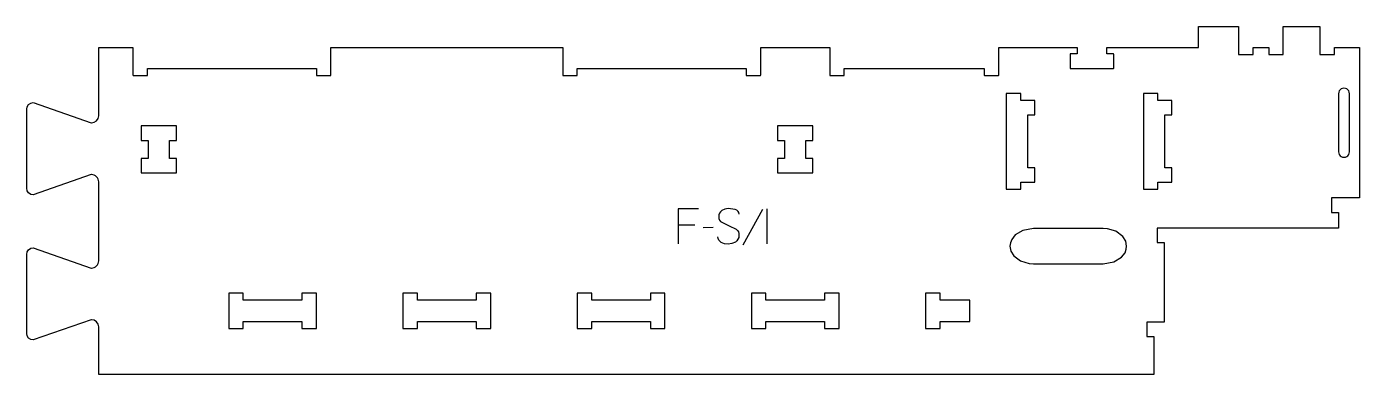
# Model space of a CAD drawing. Header units: millimetres. Extents: x -558 to 590, y -143 to 157.
import ezdxf

# ---------------------------------------------------------------- set-up
doc = ezdxf.new("R2010")
doc.units = ezdxf.units.MM
for name, color, linetype, true_color in [('1_ANYTOOL_1MMDEEP_LABELS_S', 2, 'Continuous', 0xffff00), ('3_ANYTOOL_CUTTHROUGH_INSID', 4, 'Continuous', 0x00ffff), ('4_ANYTOOL_CUTTHROUGH_OUTSI', 5, 'Continuous', 0x0000ff)]:
    doc.layers.add(name, color=color, linetype=linetype, true_color=true_color)

msp = doc.modelspace()

# ---------------------------------------------------------------- linework, layer by layer
at = {"layer": '1_ANYTOOL_1MMDEEP_LABELS_S'}
for p, q in [((79.5, 0), (79.5, -30)), ((76, -0.5), (58.8, -31.2)), ((17.7, -14), (3.2, -14)), ((33.5, -16.1), (24.7, -16.2))]:
    msp.add_line(p, q, dxfattribs=at)
for points in [[(20.8, 0), (3.2, 0), (3.2, -30)], [(55.7, -4.6), (55.5, -3.2), (54.9, -2.1), (53.9, -1.2), (52.4, -0.6), (46.3, 0.3), (43.4, -0.1), (40.7, -1.5), (39.6, -2.5), (38.8, -3.7), (38.4, -5.1), (38.2, -6.7), (38.4, -8.3), (38.9, -9.7), (39.8, -10.8), (47.2, -14.6), (53.3, -17.5), (54.4, -18.5), (55.2, -19.7), (55.6, -21.2), (55.4, -24.7), (54.7, -26.2), (53.8, -27.5), (52.5, -28.5), (49.5, -29.9), (46.3, -30.3), (43.1, -30), (40.2, -28.8), (39, -27.9), (38.2, -26.8), (37.7, -25.6), (37.5, -24.1)]]:
    msp.add_lwpolyline(points, dxfattribs=at)
at = {"layer": '3_ANYTOOL_CUTTHROUGH_INSID'}
msp.add_lwpolyline([(571.8, 99.2), (571.8, 49.2, 1.000001), (581.3, 49.2), (581.3, 99.2, 1.000001)], format="xyb", close=True, dxfattribs=at)
for points in [[(298.3, 99.5), (285.8, 99.5), (285.8, 17), (298.3, 17), (298.3, 23), (310.3, 23), (310.3, 35.5), (304.3, 35.5), (304.3, 81), (310.3, 81), (310.3, 93.5), (298.3, 93.5)], [(416.3, 99.5), (403.8, 99.5), (403.8, 17), (416.3, 17), (416.3, 23), (428.3, 23), (428.3, 35.5), (422.3, 35.5), (422.3, 81), (428.3, 81), (428.3, 93.5), (416.3, 93.5)], [(-459.2, 31), (-428.7, 31), (-428.7, 43.5), (-434.7, 43.5), (-434.7, 59), (-428.7, 59), (-428.7, 71.5), (-459.2, 71.5), (-459.2, 59), (-453.2, 59), (-453.2, 43.5), (-459.2, 43.5)], [(88.8, 31), (119.3, 31), (119.3, 43.5), (113.3, 43.5), (113.3, 59), (119.3, 59), (119.3, 71.5), (88.8, 71.5), (88.8, 59), (94.8, 59), (94.8, 43.5), (88.8, 43.5)], [(309.2, -47.3), (369.2, -47.3), (378.5, -45.6), (384.9, -41.7), (388, -37.7), (389.1, -34.8), (389.4, -32.1), (388.7, -27.8), (386.1, -23.7), (380.2, -19.3), (372.9, -17.1), (369.2, -16.8), (309.2, -16.8), (299.9, -18.5), (293.5, -22.4), (290.4, -26.4), (289.3, -29.3), (288.9, -32.1), (289.7, -36.3), (292.3, -40.4), (298.1, -44.8), (305.5, -47.1)], [(-320.7, -97), (-320.7, -103), (-308.2, -103), (-308.2, -72.5), (-320.7, -72.5), (-320.7, -78.5), (-371.2, -78.5), (-371.2, -72.5), (-383.7, -72.5), (-383.7, -103), (-371.2, -103), (-371.2, -97)], [(-170.7, -78.5), (-221.2, -78.5), (-221.2, -72.5), (-233.7, -72.5), (-233.7, -103), (-221.2, -103), (-221.2, -97), (-170.7, -97), (-170.7, -103), (-158.2, -103), (-158.2, -72.5), (-170.7, -72.5)], [(-20.7, -97), (-20.7, -103), (-8.2, -103), (-8.2, -72.5), (-20.7, -72.5), (-20.7, -78.5), (-71.2, -78.5), (-71.2, -72.5), (-83.7, -72.5), (-83.7, -103), (-71.2, -103), (-71.2, -97)], [(129.3, -78.5), (78.8, -78.5), (78.8, -72.5), (66.3, -72.5), (66.3, -103), (78.8, -103), (78.8, -97), (129.3, -97), (129.3, -103), (141.8, -103), (141.8, -72.5), (129.3, -72.5)], [(254.3, -78.5), (228.8, -78.5), (228.8, -72.5), (216.3, -72.5), (216.3, -103), (228.8, -103), (228.8, -97), (254.3, -97)]]:
    msp.add_lwpolyline(points, close=True, dxfattribs=at)
at = {"layer": '4_ANYTOOL_CUTTHROUGH_OUTSI'}
msp.add_lwpolyline([(61.8, 121), (61.8, 115.2, 0.414214), (62, 115), (74, 115, 0.414214), (74.3, 115.2), (74.3, 139), (133.8, 139), (133.8, 115.2, 0.414214), (134, 115), (146, 115, 0.414214), (146.3, 115.2), (146.3, 121), (266.8, 121), (266.8, 115.2, 0.414214), (267, 115), (279, 115, 0.414214), (279.3, 115.2), (279.3, 139), (346.8, 139), (346.8, 133.5), (341, 133.5, 0.414214), (340.8, 133.2), (340.8, 121.2, 0.414214), (341, 121), (378, 121, 0.414214), (378.3, 121.2), (378.3, 133.2, 0.414214), (378, 133.5), (372.3, 133.5), (372.3, 139), (451, 139, 0.414214), (451.3, 139.2), (451.3, 157), (485.8, 157), (485.8, 133.2, 0.414214), (486, 133), (498, 133, 0.414214), (498.3, 133.2), (498.3, 139), (511.7, 139), (511.7, 133.2, 0.414214), (511.9, 133), (523.9, 133, 0.414214), (524.2, 133.2), (524.2, 157), (555.8, 157), (555.8, 133.2, 0.414214), (556, 133), (568, 133, 0.414214), (568.3, 133.2), (568.3, 139), (589.8, 139), (589.8, 9.5), (566, 9.5, 0.414214), (565.8, 9.2), (565.8, -2.8, 0.414214), (566, -3), (571.8, -3), (571.8, -16.5), (416, -16.5, 0.414214), (415.8, -16.8), (415.8, -28.8, 0.414214), (416, -29), (421.8, -29), (421.8, -97.5), (407, -97.5, 0.414214), (406.8, -97.8), (406.8, -109.8, 0.414214), (407, -110), (412.8, -110), (412.8, -142.5), (-495.7, -142.5), (-495.7, -101.6, 0.411451), (-502, -95.4), (-502.1, -95.4), (-552, -112.9, -0.412073), (-557.7, -107.2), (-557.7, -39.2, -0.412073), (-552, -33.4), (-502.1, -50.9), (-502, -50.9, 0.414214), (-495.7, -44.7), (-495.7, 23.3, 0.414214), (-502, 29.6), (-502.1, 29.6), (-552, 12.1, -0.412073), (-557.7, 17.8), (-557.7, 85.8, -0.412073), (-552, 91.6), (-502.1, 74.1), (-502, 74.1, 0.411451), (-495.7, 80.3), (-495.7, 139), (-466.2, 139), (-466.2, 115.2, 0.414214), (-466, 115), (-454, 115, 0.414214), (-453.7, 115.2), (-453.7, 121), (-308.2, 121), (-308.2, 115.2, 0.414214), (-308, 115), (-296, 115, 0.414214), (-295.7, 115.2), (-295.7, 139), (-96.2, 139), (-96.2, 115.2, 0.414214), (-96, 115), (-84, 115, 0.414214), (-83.7, 115.2), (-83.7, 121)], format="xyb", close=True, dxfattribs=at)

doc.saveas('drawing.dxf')
